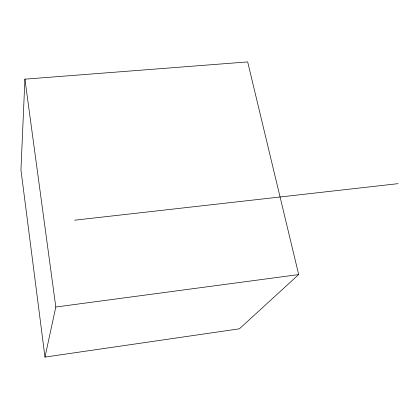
<?xml version="1.0" encoding="UTF-8"?>
<svg xmlns="http://www.w3.org/2000/svg" width="419" height="419" viewBox="0 0 419 419"><rect width="100%" height="100%" fill="white"/><g stroke="black" fill="none" stroke-linecap="round" stroke-linejoin="round"><path stroke-width="0.63" d="M24.915 79.16L20.95 169.957L44.974 357.093L239.39 328.815L298.684 274.571L247.671 61.907L24.915 79.16L55.806 307.022L44.974 357.093M55.806 307.022L298.684 274.571M74.587 220.2L398.05 183.663"/></g></svg>
